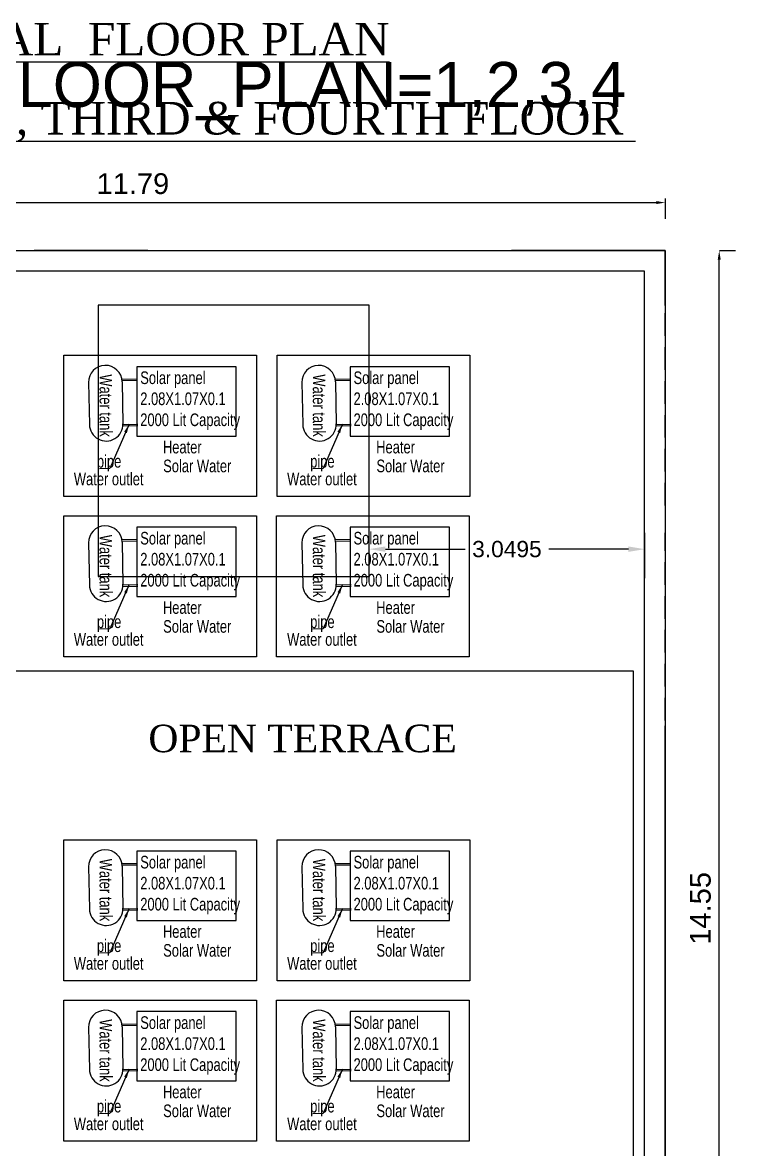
# Model space of a CAD drawing. Header units: metres. Extents: x 3104 to 3209, y 1082 to 1212.
# Drawn here: x 3183.78 to 3191.67, y 1144.34 to 1156.81 of the extents above; entities that cross this region are included whole.
import ezdxf

# ---------------------------------------------------------------- set-up
doc = ezdxf.new("R2010")
doc.units = ezdxf.units.M
doc.linetypes.add('HIDDEN', pattern=[0.375, 0.25, -0.125])
doc.layers.get('Defpoints').update_dxf_attribs({"lineweight": 0})
for name, color, linetype in [('BLK_1_FLR_1_BLT_UP_AREA', 1, 'Continuous'), ('BLK_1_FLR_5_ROOF_AREA', 54, 'Continuous'), ('BLK_1_TERRACESERVICE_UTILITYDISTANCE', 1, 'Continuous'), ('SOLAR_PANEL', 3, 'Continuous'), ('SOLAR_WATER_HEATER', 1, 'Continuous')]:
    doc.layers.add(name, color=color, linetype=linetype)
doc.styles.add('ANAND', font='times.ttf')
doc.styles.add('FOOTING', font='swisscl.ttf')
doc.styles.get("Standard").update_dxf_attribs({"font": 'arial.ttf'})
doc.dimstyles.get("Standard").update_dxf_attribs({"dimtxt": 0.18, "dimasz": 0.18, "dimexe": 0.18, "dimexo": 0.0625, "dimgap": 0.09, "dimtad": 0, "dimtih": 1, "dimtoh": 1, "dimdec": 4, "dimzin": 0, "dimdsep": 46, "dimtxsty": 'Standard', "dimcen": 0.09, "dimadec": 0, "dimazin": 0, "dimtfac": 1, "dimtdec": 4, "dimtofl": 0, "dimtmove": 0, "dimatfit": 3, "dimfxl": 0, "dimtolj": 1, "dimtzin": 0, "dimarcsym": 0})
doc.dimstyles.new('V1', dxfattribs={"dimtxt": 0.23, "dimasz": 0.1, "dimexe": 0.18, "dimexo": 0.0625, "dimgap": 0.09, "dimtad": 1, "dimzin": 0, "dimdsep": 46, "dimtxsty": 'Standard', "dimcen": 0.09, "dimadec": 0, "dimazin": 0, "dimtfac": 1, "dimtix": 1, "dimtofl": 0, "dimtmove": 2, "dimatfit": 0, "dimfxl": 0, "dimtolj": 1, "dimtzin": 0, "dimarcsym": 0})

# ---------------------------------------------------------------- blocks, each defined once
blk = doc.blocks.new('*D62')
at = {"color": 0, "lineweight": -2}
for p, q in [((3179.109, 1154.865), (3179.109, 1154.64)), ((3190.894, 1154.865), (3190.894, 1154.64)), ((3179.209, 1154.82), (3190.794, 1154.82))]:
    blk.add_line(p, q, dxfattribs=at)
at = {"color": 0}
for points in [[(3179.209, 1154.837), (3179.209, 1154.804), (3179.109, 1154.82)], [(3190.794, 1154.837), (3190.794, 1154.804), (3190.894, 1154.82)]]:
    blk.add_solid(points, dxfattribs=at)
at = {"layer": 'Defpoints', "color": 0}
for p in [(3179.109, 1154.927), (3190.894, 1154.927), (3190.894, 1154.82)]:
    blk.add_point(p, dxfattribs=at)
at = {"color": 0, "insert": (3185.001, 1155.028), "char_height": 0.23, "attachment_point": 5}
blk.add_mtext('\\A1;11.79', dxfattribs=at)
blk = doc.blocks.new('*D63')
at = {"color": 0, "lineweight": -2}
for p, q in [((3191.494, 1154.289), (3191.671, 1154.289)), ((3191.491, 1139.835), (3191.491, 1154.189)), ((3191.494, 1139.735), (3191.671, 1139.735))]:
    blk.add_line(p, q, dxfattribs=at)
at = {"color": 0}
for points in [[(3191.474, 1154.189), (3191.507, 1154.189), (3191.491, 1154.289)], [(3191.474, 1139.835), (3191.507, 1139.835), (3191.491, 1139.735)]]:
    blk.add_solid(points, dxfattribs=at)
at = {"layer": 'Defpoints', "color": 0}
for p in [(3191.431, 1154.289), (3191.491, 1154.289), (3191.431, 1139.735)]:
    blk.add_point(p, dxfattribs=at)
at = {"color": 0, "insert": (3191.283, 1147.012), "char_height": 0.23, "attachment_point": 5, "rotation": 90}
blk.add_mtext('\\A1;14.55', dxfattribs=at)
blk = doc.blocks.new('*D117')
at = {"color": 0, "lineweight": -2}
for p, q in [((3179.109, 1154.865), (3179.109, 1154.64)), ((3190.894, 1154.865), (3190.894, 1154.64)), ((3179.209, 1154.82), (3190.794, 1154.82))]:
    blk.add_line(p, q, dxfattribs=at)
at = {"color": 0}
for points in [[(3179.209, 1154.837), (3179.209, 1154.804), (3179.109, 1154.82)], [(3190.794, 1154.837), (3190.794, 1154.804), (3190.894, 1154.82)]]:
    blk.add_solid(points, dxfattribs=at)
at = {"layer": 'Defpoints', "color": 0}
for p in [(3179.109, 1154.927), (3190.894, 1154.927), (3190.894, 1154.82)]:
    blk.add_point(p, dxfattribs=at)
at = {"color": 0, "insert": (3185.001, 1155.028), "char_height": 0.23, "attachment_point": 5}
blk.add_mtext('\\A1;11.79', dxfattribs=at)
blk = doc.blocks.new('*D118')
at = {"color": 0, "lineweight": -2}
for p, q in [((3191.494, 1154.289), (3191.671, 1154.289)), ((3191.491, 1139.835), (3191.491, 1154.189)), ((3191.494, 1139.735), (3191.671, 1139.735))]:
    blk.add_line(p, q, dxfattribs=at)
at = {"color": 0}
for points in [[(3191.474, 1154.189), (3191.507, 1154.189), (3191.491, 1154.289)], [(3191.474, 1139.835), (3191.507, 1139.835), (3191.491, 1139.735)]]:
    blk.add_solid(points, dxfattribs=at)
at = {"layer": 'Defpoints', "color": 0}
for p in [(3191.431, 1154.289), (3191.491, 1154.289), (3191.431, 1139.735)]:
    blk.add_point(p, dxfattribs=at)
at = {"color": 0, "insert": (3191.283, 1147.012), "char_height": 0.23, "attachment_point": 5, "rotation": 90}
blk.add_mtext('\\A1;14.55', dxfattribs=at)
blk = doc.blocks.new('*D124')
at = {"layer": 'BLK_1_TERRACESERVICE_UTILITYDISTANCE', "color": 0, "lineweight": -2}
for p, q in [((3187.616, 1150.665), (3187.616, 1151.166)), ((3190.666, 1150.665), (3190.666, 1151.166)), ((3187.796, 1150.986), (3188.677, 1150.986)), ((3190.486, 1150.986), (3189.605, 1150.986))]:
    blk.add_line(p, q, dxfattribs=at)
at = {"layer": 'BLK_1_TERRACESERVICE_UTILITYDISTANCE', "color": 0}
for points in [[(3187.796, 1151.016), (3187.796, 1150.956), (3187.616, 1150.986)], [(3190.486, 1151.016), (3190.486, 1150.956), (3190.666, 1150.986)]]:
    blk.add_solid(points, dxfattribs=at)
at = {"layer": 'Defpoints', "color": 0}
for p in [(3190.666, 1150.986), (3187.616, 1150.603), (3190.666, 1150.603)]:
    blk.add_point(p, dxfattribs=at)
at = {"layer": 'BLK_1_TERRACESERVICE_UTILITYDISTANCE', "color": 0, "insert": (3189.141, 1150.986), "char_height": 0.18, "attachment_point": 5}
blk.add_mtext('\\A1;3.0495', dxfattribs=at)

msp = doc.modelspace()

# ---------------------------------------------------------------- linework, layer by layer
for p, q in [((3185.1664, 1154.28946), (3183.9091, 1154.28946)), ((3185.1664, 1154.28946), (3183.9091, 1154.28946)), ((3190.8941, 1154.28946), (3189.1923, 1154.28946)), ((3190.8941, 1154.28946), (3189.1923, 1154.28946)), ((3190.8941, 1153.67986), (3190.8941, 1154.28946)), ((3190.8941, 1153.67986), (3190.8941, 1154.28946)), ((3190.6655, 1153.67986), (3190.6655, 1154.06086)), ((3190.6655, 1153.67986), (3190.6655, 1154.06086)), ((3185.04398, 1152.86651), (3184.87946, 1152.86308)), ((3185.04398, 1152.86651), (3184.87946, 1152.86308)), ((3185.0443, 1152.85101), (3184.88132, 1152.84762)), ((3185.0443, 1152.85101), (3184.88132, 1152.84762)), ((3187.40473, 1152.86651), (3187.2402, 1152.86308)), ((3187.40473, 1152.86651), (3187.2402, 1152.86308)), ((3187.40505, 1152.85101), (3187.24207, 1152.84762)), ((3187.40505, 1152.85101), (3187.24207, 1152.84762)), ((3184.51, 1152.82928), (3184.51967, 1152.36448)), ((3184.51, 1152.82928), (3184.51967, 1152.36448)), ((3184.88184, 1152.83702), (3184.89151, 1152.37222)), ((3184.88184, 1152.83702), (3184.89151, 1152.37222)), ((3186.87075, 1152.82928), (3186.88042, 1152.36448)), ((3186.87075, 1152.82928), (3186.88042, 1152.36448)), ((3187.24259, 1152.83702), (3187.25226, 1152.37222)), ((3187.24259, 1152.83702), (3187.25226, 1152.37222)), ((3185.05474, 1152.3495), (3184.89021, 1152.34607)), ((3185.05474, 1152.3495), (3184.89021, 1152.34607)), ((3185.05441, 1152.36499), (3184.89143, 1152.3616)), ((3185.05441, 1152.36499), (3184.89143, 1152.3616)), ((3187.41548, 1152.3495), (3187.25096, 1152.34607)), ((3187.41548, 1152.3495), (3187.25096, 1152.34607)), ((3187.41516, 1152.36499), (3187.25218, 1152.3616)), ((3187.41516, 1152.36499), (3187.25218, 1152.3616)), ((3184.51, 1151.05416), (3184.51967, 1150.58936)), ((3184.51, 1151.05416), (3184.51967, 1150.58936)), ((3185.04398, 1151.09138), (3184.87946, 1151.08796)), ((3185.04398, 1151.09138), (3184.87946, 1151.08796)), ((3185.0443, 1151.07589), (3184.88132, 1151.0725)), ((3185.0443, 1151.07589), (3184.88132, 1151.0725)), ((3184.88184, 1151.06189), (3184.89151, 1150.59709)), ((3184.88184, 1151.06189), (3184.89151, 1150.59709)), ((3186.87075, 1151.05416), (3186.88042, 1150.58936)), ((3186.87075, 1151.05416), (3186.88042, 1150.58936)), ((3187.40473, 1151.09138), (3187.2402, 1151.08796)), ((3187.40473, 1151.09138), (3187.2402, 1151.08796)), ((3187.40505, 1151.07589), (3187.24207, 1151.0725)), ((3187.40505, 1151.07589), (3187.24207, 1151.0725)), ((3187.24259, 1151.06189), (3187.25226, 1150.59709)), ((3187.24259, 1151.06189), (3187.25226, 1150.59709)), ((3185.05474, 1150.57437), (3184.89021, 1150.57095)), ((3185.05474, 1150.57437), (3184.89021, 1150.57095)), ((3185.05441, 1150.58987), (3184.89143, 1150.58647)), ((3185.05441, 1150.58987), (3184.89143, 1150.58647)), ((3187.41548, 1150.57437), (3187.25096, 1150.57095)), ((3187.41548, 1150.57437), (3187.25096, 1150.57095)), ((3187.41516, 1150.58987), (3187.25218, 1150.58647)), ((3187.41516, 1150.58987), (3187.25218, 1150.58647)), ((3190.8941, 1139.73526), (3190.8941, 1149.03166)), ((3190.8941, 1139.73526), (3190.8941, 1149.03166)), ((3185.04398, 1147.50726), (3184.87946, 1147.50383)), ((3185.04398, 1147.50726), (3184.87946, 1147.50383)), ((3185.0443, 1147.49176), (3184.88132, 1147.48837)), ((3185.0443, 1147.49176), (3184.88132, 1147.48837)), ((3187.40473, 1147.50726), (3187.2402, 1147.50383)), ((3187.40473, 1147.50726), (3187.2402, 1147.50383)), ((3187.40505, 1147.49176), (3187.24207, 1147.48837)), ((3187.40505, 1147.49176), (3187.24207, 1147.48837)), ((3184.51, 1147.47003), (3184.51967, 1147.00523)), ((3184.51, 1147.47003), (3184.51967, 1147.00523)), ((3184.88184, 1147.47777), (3184.89151, 1147.01297)), ((3184.88184, 1147.47777), (3184.89151, 1147.01297)), ((3186.87075, 1147.47003), (3186.88042, 1147.00523)), ((3186.87075, 1147.47003), (3186.88042, 1147.00523)), ((3187.24259, 1147.47777), (3187.25226, 1147.01297)), ((3187.24259, 1147.47777), (3187.25226, 1147.01297)), ((3185.05474, 1146.99025), (3184.89021, 1146.98682)), ((3185.05474, 1146.99025), (3184.89021, 1146.98682)), ((3185.05441, 1147.00574), (3184.89143, 1147.00235)), ((3185.05441, 1147.00574), (3184.89143, 1147.00235)), ((3187.41548, 1146.99025), (3187.25096, 1146.98682)), ((3187.41548, 1146.99025), (3187.25096, 1146.98682)), ((3187.41516, 1147.00574), (3187.25218, 1147.00235)), ((3187.41516, 1147.00574), (3187.25218, 1147.00235)), ((3184.51, 1145.69491), (3184.51967, 1145.2301)), ((3184.51, 1145.69491), (3184.51967, 1145.2301)), ((3185.04398, 1145.73213), (3184.87946, 1145.72871)), ((3185.04398, 1145.73213), (3184.87946, 1145.72871)), ((3185.0443, 1145.71664), (3184.88132, 1145.71325)), ((3185.0443, 1145.71664), (3184.88132, 1145.71325)), ((3184.88184, 1145.70264), (3184.89151, 1145.23784)), ((3184.88184, 1145.70264), (3184.89151, 1145.23784)), ((3186.87075, 1145.69491), (3186.88042, 1145.2301)), ((3186.87075, 1145.69491), (3186.88042, 1145.2301)), ((3187.40473, 1145.73213), (3187.2402, 1145.72871)), ((3187.40473, 1145.73213), (3187.2402, 1145.72871)), ((3187.40505, 1145.71664), (3187.24207, 1145.71325)), ((3187.40505, 1145.71664), (3187.24207, 1145.71325)), ((3187.24259, 1145.70264), (3187.25226, 1145.23784)), ((3187.24259, 1145.70264), (3187.25226, 1145.23784)), ((3185.05474, 1145.21512), (3184.89021, 1145.2117)), ((3185.05474, 1145.21512), (3184.89021, 1145.2117)), ((3185.05441, 1145.23061), (3184.89143, 1145.22722)), ((3185.05441, 1145.23061), (3184.89143, 1145.22722)), ((3187.41548, 1145.21512), (3187.25096, 1145.2117)), ((3187.41548, 1145.21512), (3187.25096, 1145.2117)), ((3187.41516, 1145.23061), (3187.25218, 1145.22722)), ((3187.41516, 1145.23061), (3187.25218, 1145.22722))]:
    msp.add_line(p, q)
for points in [[(3179.1085, 1154.28946), (3190.8941, 1154.28946), (3190.8941, 1139.73526), (3179.1085, 1139.73526)], [(3184.23787, 1153.13048), (3186.36901, 1153.13048), (3186.36901, 1151.57015), (3184.23787, 1151.57015)], [(3184.23787, 1153.13048), (3186.36901, 1153.13048), (3186.36901, 1151.57015), (3184.23787, 1151.57015)], [(3186.59861, 1153.13048), (3188.72976, 1153.13048), (3188.72976, 1151.57015), (3186.59861, 1151.57015)], [(3186.59861, 1153.13048), (3188.72976, 1153.13048), (3188.72976, 1151.57015), (3186.59861, 1151.57015)], [(3185.0443, 1152.23738), (3186.14435, 1152.23738), (3186.14435, 1153.00428), (3185.0443, 1153.00428)], [(3185.0443, 1152.23738), (3186.14435, 1152.23738), (3186.14435, 1153.00428), (3185.0443, 1153.00428)], [(3187.40505, 1152.23738), (3188.5051, 1152.23738), (3188.5051, 1153.00428), (3187.40505, 1153.00428)], [(3187.40505, 1152.23738), (3188.5051, 1152.23738), (3188.5051, 1153.00428), (3187.40505, 1153.00428)], [(3184.23787, 1151.35535), (3186.36901, 1151.35535), (3186.36901, 1149.79503), (3184.23787, 1149.79503)], [(3184.23787, 1151.35535), (3186.36901, 1151.35535), (3186.36901, 1149.79503), (3184.23787, 1149.79503)], [(3186.59131, 1151.35535), (3188.72245, 1151.35535), (3188.72245, 1149.79503), (3186.59131, 1149.79503)], [(3186.59131, 1151.35535), (3188.72245, 1151.35535), (3188.72245, 1149.79503), (3186.59131, 1149.79503)], [(3185.0443, 1150.46226), (3186.14435, 1150.46226), (3186.14435, 1151.22915), (3185.0443, 1151.22915)], [(3185.0443, 1150.46226), (3186.14435, 1150.46226), (3186.14435, 1151.22915), (3185.0443, 1151.22915)], [(3187.40505, 1150.46226), (3188.5051, 1150.46226), (3188.5051, 1151.22915), (3187.40505, 1151.22915)], [(3187.40505, 1150.46226), (3188.5051, 1150.46226), (3188.5051, 1151.22915), (3187.40505, 1151.22915)], [(3184.23787, 1147.77123), (3186.36901, 1147.77123), (3186.36901, 1146.2109), (3184.23787, 1146.2109)], [(3184.23787, 1147.77123), (3186.36901, 1147.77123), (3186.36901, 1146.2109), (3184.23787, 1146.2109)], [(3186.59861, 1147.77123), (3188.72976, 1147.77123), (3188.72976, 1146.2109), (3186.59861, 1146.2109)], [(3186.59861, 1147.77123), (3188.72976, 1147.77123), (3188.72976, 1146.2109), (3186.59861, 1146.2109)], [(3185.0443, 1146.87813), (3186.14435, 1146.87813), (3186.14435, 1147.64502), (3185.0443, 1147.64502)], [(3185.0443, 1146.87813), (3186.14435, 1146.87813), (3186.14435, 1147.64502), (3185.0443, 1147.64502)], [(3187.40505, 1146.87813), (3188.5051, 1146.87813), (3188.5051, 1147.64502), (3187.40505, 1147.64502)], [(3187.40505, 1146.87813), (3188.5051, 1146.87813), (3188.5051, 1147.64502), (3187.40505, 1147.64502)], [(3184.23787, 1145.9961), (3186.36901, 1145.9961), (3186.36901, 1144.43578), (3184.23787, 1144.43578)], [(3184.23787, 1145.9961), (3186.36901, 1145.9961), (3186.36901, 1144.43578), (3184.23787, 1144.43578)], [(3186.59131, 1145.9961), (3188.72245, 1145.9961), (3188.72245, 1144.43578), (3186.59131, 1144.43578)], [(3186.59131, 1145.9961), (3188.72245, 1145.9961), (3188.72245, 1144.43578), (3186.59131, 1144.43578)], [(3185.0443, 1145.10301), (3186.14435, 1145.10301), (3186.14435, 1145.8699), (3185.0443, 1145.8699)], [(3185.0443, 1145.10301), (3186.14435, 1145.10301), (3186.14435, 1145.8699), (3185.0443, 1145.8699)], [(3187.40505, 1145.10301), (3188.5051, 1145.10301), (3188.5051, 1145.8699), (3187.40505, 1145.8699)], [(3187.40505, 1145.10301), (3188.5051, 1145.10301), (3188.5051, 1145.8699), (3187.40505, 1145.8699)]]:
    msp.add_lwpolyline(points, close=True)
at = {"linetype": 'HIDDEN'}
for points in [[(3185.1664, 1154.28946), (3183.9091, 1154.28946)], [(3185.1664, 1154.28946), (3183.9091, 1154.28946)], [(3190.3607, 1154.28946), (3189.1923, 1154.28946)], [(3190.3607, 1154.28946), (3189.1923, 1154.28946)], [(3190.8941, 1151.47006), (3190.8941, 1154.06086)], [(3190.8941, 1151.47006), (3190.8941, 1154.06086)], [(3190.8941, 1145.71696), (3190.8941, 1151.16526)], [(3190.8941, 1145.71696), (3190.8941, 1151.16526)], [(3190.8941, 1139.96386), (3190.8941, 1145.41216)], [(3190.8941, 1139.96386), (3190.8941, 1145.41216)]]:
    msp.add_lwpolyline(points, dxfattribs=at)
for points in [[(3185.1664, 1154.28946), (3183.9091, 1154.28946)], [(3185.1664, 1154.28946), (3183.9091, 1154.28946)], [(3179.3371, 1145.96386), (3179.3371, 1139.96386), (3190.6655, 1139.96386), (3190.6655, 1154.06086), (3183.0328, 1154.06086), (3183.0328, 1151.57526)], [(3179.3371, 1145.96386), (3179.3371, 1139.96386), (3190.6655, 1139.96386), (3190.6655, 1154.06086), (3183.0328, 1154.06086), (3183.0328, 1151.57526)]]:
    msp.add_lwpolyline(points)
at = {"linetype": 'ByBlock'}
msp.add_lwpolyline([(3184.23787, 1153.13048), (3186.36901, 1153.13048), (3186.36901, 1151.57015), (3184.23787, 1151.57015)], close=True, dxfattribs=at)
msp.add_lwpolyline([(3184.23787, 1153.13048), (3186.36901, 1153.13048), (3186.36901, 1151.57015), (3184.23787, 1151.57015)], close=True, dxfattribs=at)
for centre, start, end in [((3184.69592, 1152.83315), 1.191947, 181.191947), ((3184.69592, 1152.83315), 1.191947, 181.191947), ((3184.69592, 1152.83315), 1.191947, 181.191947), ((3184.69592, 1152.83315), 1.191947, 181.191947), ((3184.69592, 1152.83315), 1.191947, 181.191947), ((3184.69592, 1152.83315), 1.191947, 181.191947), ((3187.05667, 1152.83315), 1.191947, 181.191947), ((3187.05667, 1152.83315), 1.191947, 181.191947), ((3187.05667, 1152.83315), 1.191947, 181.191947), ((3187.05667, 1152.83315), 1.191947, 181.191947), ((3187.05667, 1152.83315), 1.191947, 181.191947), ((3187.05667, 1152.83315), 1.191947, 181.191947), ((3184.70559, 1152.36835), 181.191947, 1.191947), ((3184.70559, 1152.36835), 181.191947, 1.191947), ((3187.06634, 1152.36835), 181.191947, 1.191947), ((3187.06634, 1152.36835), 181.191947, 1.191947), ((3184.69592, 1151.05803), 1.191947, 181.191947), ((3184.69592, 1151.05803), 1.191947, 181.191947), ((3184.69592, 1151.05803), 1.191947, 181.191947), ((3184.69592, 1151.05803), 1.191947, 181.191947), ((3184.69592, 1151.05803), 1.191947, 181.191947), ((3184.69592, 1151.05803), 1.191947, 181.191947), ((3187.05667, 1151.05803), 1.191947, 181.191947), ((3187.05667, 1151.05803), 1.191947, 181.191947), ((3187.05667, 1151.05803), 1.191947, 181.191947), ((3187.05667, 1151.05803), 1.191947, 181.191947), ((3187.05667, 1151.05803), 1.191947, 181.191947), ((3187.05667, 1151.05803), 1.191947, 181.191947), ((3184.70559, 1150.59322), 181.191947, 1.191947), ((3184.70559, 1150.59322), 181.191947, 1.191947), ((3187.06634, 1150.59322), 181.191947, 1.191947), ((3187.06634, 1150.59322), 181.191947, 1.191947), ((3184.69592, 1147.4739), 1.191947, 181.191947), ((3184.69592, 1147.4739), 1.191947, 181.191947), ((3184.69592, 1147.4739), 1.191947, 181.191947), ((3184.69592, 1147.4739), 1.191947, 181.191947), ((3184.69592, 1147.4739), 1.191947, 181.191947), ((3184.69592, 1147.4739), 1.191947, 181.191947), ((3187.05667, 1147.4739), 1.191947, 181.191947), ((3187.05667, 1147.4739), 1.191947, 181.191947), ((3187.05667, 1147.4739), 1.191947, 181.191947), ((3187.05667, 1147.4739), 1.191947, 181.191947), ((3187.05667, 1147.4739), 1.191947, 181.191947), ((3187.05667, 1147.4739), 1.191947, 181.191947), ((3184.70559, 1147.0091), 181.191947, 1.191947), ((3184.70559, 1147.0091), 181.191947, 1.191947), ((3187.06634, 1147.0091), 181.191947, 1.191947), ((3187.06634, 1147.0091), 181.191947, 1.191947), ((3184.69592, 1145.69878), 1.191947, 181.191947), ((3184.69592, 1145.69878), 1.191947, 181.191947), ((3184.69592, 1145.69878), 1.191947, 181.191947), ((3184.69592, 1145.69878), 1.191947, 181.191947), ((3184.69592, 1145.69878), 1.191947, 181.191947), ((3184.69592, 1145.69878), 1.191947, 181.191947), ((3187.05667, 1145.69878), 1.191947, 181.191947), ((3187.05667, 1145.69878), 1.191947, 181.191947), ((3187.05667, 1145.69878), 1.191947, 181.191947), ((3187.05667, 1145.69878), 1.191947, 181.191947), ((3187.05667, 1145.69878), 1.191947, 181.191947), ((3187.05667, 1145.69878), 1.191947, 181.191947), ((3184.70559, 1145.23397), 181.191947, 1.191947), ((3184.70559, 1145.23397), 181.191947, 1.191947), ((3187.06634, 1145.23397), 181.191947, 1.191947), ((3187.06634, 1145.23397), 181.191947, 1.191947)]:
    msp.add_arc(centre, 0.18596, start, end)
at = {"layer": 'BLK_1_FLR_5_ROOF_AREA'}
msp.add_lwpolyline([(3179.1085, 1154.28946), (3190.8941, 1154.28946), (3190.8941, 1139.73526), (3179.1085, 1139.73526)], close=True, dxfattribs=at)
at = {"layer": 'SOLAR_PANEL', "color": 3}
msp.add_lwpolyline([(3183.02432, 1149.63865), (3190.53912, 1149.63865), (3190.53912, 1140.06276), (3183.02432, 1140.06276)], close=True, dxfattribs=at)
at = {"layer": 'SOLAR_WATER_HEATER', "color": 1}
msp.add_lwpolyline([(3184.61602, 1150.68431), (3187.61602, 1150.68431), (3187.61602, 1153.68431), (3184.61602, 1153.68431)], close=True, dxfattribs=at)

# ---------------------------------------------------------------- texts
for s, height, style, p in [('%%UTYIPCAL  FLOOR PLAN', 0.36, 'ANAND', (3181.93617, 1156.44797)), ('%%UTYIPCAL  FLOOR PLAN', 0.36, 'ANAND', (3181.93617, 1156.44797)), ('%%UFIRST, SECOND, THIRD & FOURTH FLOOR ', 0.36, 'ANAND', (3179.77896, 1155.57332)), ('%%UFIRST, SECOND, THIRD & FOURTH FLOOR ', 0.36, 'ANAND', (3179.77896, 1155.57332)), ('  Heater', 0.139471, 'FOOTING', (3185.25379, 1152.04556)), ('  Heater', 0.139471, 'FOOTING', (3185.25379, 1152.04556)), ('  Heater', 0.139471, 'FOOTING', (3187.61454, 1152.04556)), ('  Heater', 0.139471, 'FOOTING', (3187.61454, 1152.04556)), ('pipe', 0.139471, 'FOOTING', (3184.60253, 1151.88847)), ('pipe', 0.139471, 'FOOTING', (3184.60253, 1151.88847)), ('Solar Water', 0.1394708, 'FOOTING', (3185.33612, 1151.83682)), ('Solar Water', 0.1394708, 'FOOTING', (3185.33612, 1151.83682)), ('pipe', 0.139471, 'FOOTING', (3186.96328, 1151.88847)), ('pipe', 0.139471, 'FOOTING', (3186.96328, 1151.88847)), ('Solar Water', 0.1394708, 'FOOTING', (3187.69687, 1151.83682)), ('Solar Water', 0.1394708, 'FOOTING', (3187.69687, 1151.83682)), ('Water outlet', 0.1394708, 'FOOTING', (3184.34743, 1151.69261)), ('Water outlet', 0.1394708, 'FOOTING', (3184.34743, 1151.69261)), ('Water outlet', 0.1394708, 'FOOTING', (3186.70818, 1151.69261)), ('Water outlet', 0.1394708, 'FOOTING', (3186.70818, 1151.69261)), ('  Heater', 0.139471, 'FOOTING', (3185.25379, 1150.27044)), ('  Heater', 0.139471, 'FOOTING', (3185.25379, 1150.27044)), ('  Heater', 0.139471, 'FOOTING', (3187.61454, 1150.27044)), ('  Heater', 0.139471, 'FOOTING', (3187.61454, 1150.27044)), ('pipe', 0.139471, 'FOOTING', (3184.60253, 1150.11334)), ('pipe', 0.139471, 'FOOTING', (3184.60253, 1150.11334)), ('pipe', 0.139471, 'FOOTING', (3186.96328, 1150.11334)), ('pipe', 0.139471, 'FOOTING', (3186.96328, 1150.11334)), ('Solar Water', 0.1394708, 'FOOTING', (3185.33612, 1150.06169)), ('Solar Water', 0.1394708, 'FOOTING', (3185.33612, 1150.06169)), ('Solar Water', 0.1394708, 'FOOTING', (3187.69687, 1150.06169)), ('Solar Water', 0.1394708, 'FOOTING', (3187.69687, 1150.06169)), ('Water outlet', 0.1394708, 'FOOTING', (3184.34743, 1149.91748)), ('Water outlet', 0.1394708, 'FOOTING', (3184.34743, 1149.91748)), ('Water outlet', 0.1394708, 'FOOTING', (3186.70818, 1149.91748)), ('Water outlet', 0.1394708, 'FOOTING', (3186.70818, 1149.91748)), ('  Heater', 0.139471, 'FOOTING', (3185.25379, 1146.68631)), ('  Heater', 0.139471, 'FOOTING', (3185.25379, 1146.68631)), ('  Heater', 0.139471, 'FOOTING', (3187.61454, 1146.68631)), ('  Heater', 0.139471, 'FOOTING', (3187.61454, 1146.68631)), ('pipe', 0.139471, 'FOOTING', (3184.60253, 1146.52922)), ('pipe', 0.139471, 'FOOTING', (3184.60253, 1146.52922)), ('Solar Water', 0.1394708, 'FOOTING', (3185.33612, 1146.47757)), ('Solar Water', 0.1394708, 'FOOTING', (3185.33612, 1146.47757)), ('pipe', 0.139471, 'FOOTING', (3186.96328, 1146.52922)), ('pipe', 0.139471, 'FOOTING', (3186.96328, 1146.52922)), ('Solar Water', 0.1394708, 'FOOTING', (3187.69687, 1146.47757)), ('Solar Water', 0.1394708, 'FOOTING', (3187.69687, 1146.47757)), ('Water outlet', 0.1394708, 'FOOTING', (3184.34743, 1146.33336)), ('Water outlet', 0.1394708, 'FOOTING', (3184.34743, 1146.33336)), ('Water outlet', 0.1394708, 'FOOTING', (3186.70818, 1146.33336)), ('Water outlet', 0.1394708, 'FOOTING', (3186.70818, 1146.33336)), ('  Heater', 0.139471, 'FOOTING', (3185.25379, 1144.91119)), ('  Heater', 0.139471, 'FOOTING', (3185.25379, 1144.91119)), ('  Heater', 0.139471, 'FOOTING', (3187.61454, 1144.91119)), ('  Heater', 0.139471, 'FOOTING', (3187.61454, 1144.91119)), ('pipe', 0.139471, 'FOOTING', (3184.60253, 1144.75409)), ('pipe', 0.139471, 'FOOTING', (3184.60253, 1144.75409)), ('pipe', 0.139471, 'FOOTING', (3186.96328, 1144.75409)), ('pipe', 0.139471, 'FOOTING', (3186.96328, 1144.75409)), ('Solar Water', 0.1394708, 'FOOTING', (3185.33612, 1144.70244)), ('Solar Water', 0.1394708, 'FOOTING', (3185.33612, 1144.70244)), ('Solar Water', 0.1394708, 'FOOTING', (3187.69687, 1144.70244)), ('Solar Water', 0.1394708, 'FOOTING', (3187.69687, 1144.70244)), ('Water outlet', 0.1394708, 'FOOTING', (3184.34743, 1144.55823)), ('Water outlet', 0.1394708, 'FOOTING', (3184.34743, 1144.55823)), ('Water outlet', 0.1394708, 'FOOTING', (3186.70818, 1144.55823)), ('Water outlet', 0.1394708, 'FOOTING', (3186.70818, 1144.55823))]:
    msp.add_text(s, height=height, dxfattribs=dict(style=style)).set_placement(p)
at = {"style": 'FOOTING'}
for p in [(3184.63215, 1152.92025), (3184.63215, 1152.92025), (3186.9929, 1152.92025), (3186.9929, 1152.92025), (3184.63215, 1151.14513), (3184.63215, 1151.14513), (3186.9929, 1151.14513), (3186.9929, 1151.14513), (3184.63215, 1147.561), (3184.63215, 1147.561), (3186.9929, 1147.561), (3186.9929, 1147.561), (3184.63215, 1145.78588), (3184.63215, 1145.78588), (3186.9929, 1145.78588), (3186.9929, 1145.78588)]:
    msp.add_text('Water tank', height=0.139471, rotation=270, dxfattribs=at).set_placement(p)
at = {"char_height": 0.1394708, "attachment_point": 7, "style": 'FOOTING'}
for insert in [(3185.08233, 1152.30558), (3185.08233, 1152.30558), (3187.44308, 1152.30558), (3187.44308, 1152.30558), (3185.08233, 1150.53046), (3185.08233, 1150.53046), (3187.44308, 1150.53046), (3187.44308, 1150.53046), (3185.08233, 1146.94633), (3185.08233, 1146.94633), (3187.44308, 1146.94633), (3187.44308, 1146.94633), (3185.08233, 1145.17121), (3185.08233, 1145.17121), (3187.44308, 1145.17121), (3187.44308, 1145.17121)]:
    msp.add_mtext('Solar panel\\P2.08X1.07X0.1\\P2000 Lit Capacity', dxfattribs=dict(at, insert=insert))
at = {"insert": (3184.95036, 1149.04433), "char_height": 0.3048, "width": 3.7458009, "attachment_point": 1, "style": 'ANAND'}
msp.add_mtext('{\\W1.928086; }OPEN TERRACE', dxfattribs=at)
msp.add_mtext('{\\W1.928086; }OPEN TERRACE', dxfattribs=at)
at = {"layer": 'BLK_1_FLR_1_BLT_UP_AREA', "color": 18, "insert": (3180.00002, 1156.37607), "char_height": 0.5, "attachment_point": 1}
msp.add_mtext_dynamic_manual_height_columns('TYPICAL_FLOOR_PLAN=1,2,3,4', width=10.5970681, gutter_width=0.9, heights=[0], dxfattribs=at)

# ---------------------------------------------------------------- dimensions: what is measured, and where the dimension line sits
for p1, p2, distance, picture, middle in [((3179.1085, 1154.9272), (3190.8941, 1154.9272), -0.10699, '*D62', (3185.0013, 1155.02764)), ((3179.1085, 1154.9272), (3190.8941, 1154.9272), -0.10699, '*D117', (3185.0013, 1155.02764)), ((3191.43118, 1139.73526), (3191.43118, 1154.28946), -0.0594, '*D63', (3191.28314, 1147.01236)), ((3191.43118, 1139.73526), (3191.43118, 1154.28946), -0.0594, '*D118', (3191.28314, 1147.01236))]:
    dim = msp.add_aligned_dim(p1=p1, p2=p2, distance=distance, dimstyle='V1')
    dim.commit()
    dim.dimension.update_dxf_attribs({"geometry": picture, "text_midpoint": middle})
at = {"layer": 'BLK_1_TERRACESERVICE_UTILITYDISTANCE', "color": 1}
dim = msp.add_linear_dim(base=(3190.6655, 1150.98598), p1=(3187.61602, 1150.60299), p2=(3190.6655, 1150.60299), dimstyle='Standard', dxfattribs=at)
dim.commit()
dim.dimension.update_dxf_attribs({"geometry": '*D124', "text_midpoint": (3189.14076, 1150.98598)})

# ---------------------------------------------------------------- leaders
for points in [[(3184.95956, 1152.36882), (3184.74537, 1151.87863), (3184.63135, 1151.87481)], [(3184.95956, 1152.36882), (3184.74537, 1151.87863), (3184.63135, 1151.87481)], [(3187.32031, 1152.36882), (3187.10612, 1151.87863), (3186.9921, 1151.87481)], [(3187.32031, 1152.36882), (3187.10612, 1151.87863), (3186.9921, 1151.87481)], [(3184.95956, 1150.5937), (3184.74537, 1150.1035), (3184.63135, 1150.09969)], [(3184.95956, 1150.5937), (3184.74537, 1150.1035), (3184.63135, 1150.09969)], [(3187.32031, 1150.5937), (3187.10612, 1150.1035), (3186.9921, 1150.09969)], [(3187.32031, 1150.5937), (3187.10612, 1150.1035), (3186.9921, 1150.09969)], [(3184.95956, 1147.00957), (3184.74537, 1146.51937), (3184.63135, 1146.51556)], [(3184.95956, 1147.00957), (3184.74537, 1146.51937), (3184.63135, 1146.51556)], [(3187.32031, 1147.00957), (3187.10612, 1146.51937), (3186.9921, 1146.51556)], [(3187.32031, 1147.00957), (3187.10612, 1146.51937), (3186.9921, 1146.51556)], [(3184.95956, 1145.23445), (3184.74537, 1144.74425), (3184.63135, 1144.74044)], [(3184.95956, 1145.23445), (3184.74537, 1144.74425), (3184.63135, 1144.74044)], [(3187.32031, 1145.23445), (3187.10612, 1144.74425), (3186.9921, 1144.74044)], [(3187.32031, 1145.23445), (3187.10612, 1144.74425), (3186.9921, 1144.74044)]]:
    msp.add_leader(points, dimstyle='V1')

doc.saveas('drawing.dxf')
